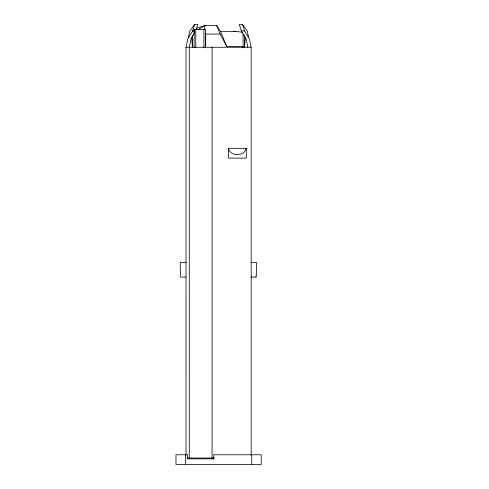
<?xml version="1.0" encoding="UTF-8"?>
<svg xmlns="http://www.w3.org/2000/svg" width="489" height="489" viewBox="0 0 489 489"><rect width="100%" height="100%" fill="white"/><g stroke="black" fill="none" stroke-linecap="round" stroke-linejoin="round"><path stroke-width="0.73" d="M205.557 46.461L205.557 34.896M194.145 33.179L194.145 29.34L205.557 29.34L205.557 47.959M245.405 37.488L244.396 47.745M185.997 454.978L185.997 47.268L187.874 38.57L192.507 31.033L194.561 24.45L197.819 24.45L196.242 29.523M188.43 37.488L189.866 30.972L194.561 24.45M204.127 29.756L205.142 25.428L216.548 25.428L220.539 31.351L226.743 46.461L243.045 46.461M246.303 148.332C244.005 156.81 230.68 156.81 228.375 148.332L246.303 148.332L246.303 158.112L228.375 158.112L228.375 148.332M194.237 33.509L191.138 38.57L189.274 47.268L189.255 458.028M198.027 29.646L205.142 25.428L196.205 28.435M233.473 31.571L235.551 31.351L242.568 32.311M192.507 31.033L194.475 30.996M248.504 36.767L247.232 30.972L242.532 24.45L239.274 24.45L241.315 30.972L246.205 39.12L247.837 47.268M241.315 30.972L244.579 30.972L249.469 39.12L251.095 47.268M220.539 31.351L235.551 31.351M205.557 34.083L220.227 34.083L226.743 46.461M185.997 47.268L251.193 47.268L251.193 454.978M186.199 262.428L180.258 262.428L180.27 266.224A14.67 0.44 -90 0 0 180.692 277.098L185.765 277.098M251.279 262.428L256.499 262.428A14.664 0.44 -90 0 1 255.949 276.597M250.991 277.092L256.059 277.092M187.299 458.028L214.292 458.028M214.121 458.847L187.623 458.847L187.623 454.77L175.967 454.77L175.967 464.55L261.224 464.55L261.224 454.77L213.705 454.77L213.705 458.847M216.548 25.428L220.227 34.083M242.532 24.45L244.579 30.972M191.688 37.488L192.477 47.512M251.737 454.77L251.737 464.55M244.677 35.673L244.677 47.757M243.045 34.163L243.045 47.959M212.073 47.268L212.073 458.028M203.925 29.34L203.925 47.561M195.777 29.34L195.777 47.561M194.145 29.34L194.145 47.561M192.513 35.226L192.513 47.739M185.453 454.77L185.453 464.55"/></g></svg>
